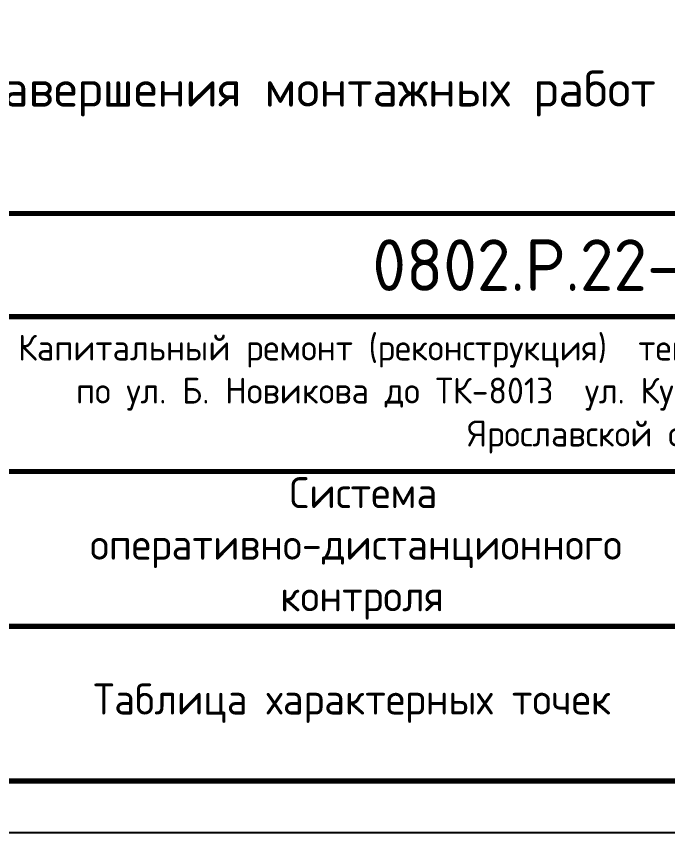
# Model space of a CAD drawing. Header units: millimetres. Extents: x 2079 to 5812, y 229 to 1012.
# Drawn here: x 4654 to 4717.1, y 228.9 to 308 of the extents above; entities that cross this region are included whole.
import ezdxf
from ezdxf.enums import TextEntityAlignment as Align

# ---------------------------------------------------------------- set-up
doc = ezdxf.new("R2010")
doc.units = ezdxf.units.MM
doc.styles.add('-ISOCPEUR-', font='isocpeur.ttf')
doc.styles.get("Standard").update_dxf_attribs({"font": 'GOST Common.ttf'})

# ---------------------------------------------------------------- blocks, each defined once
blk = doc.blocks.new('*U126')
blk.add_lwpolyline([(0, 0), (210, 0), (210, -297), (0, -297)], close=True)
at = {"const_width": 0.5}
blk.add_lwpolyline([(20, -5), (205, -5), (205, -292), (20, -292)], close=True, dxfattribs=at)
for points in [[(20, -292), (20, -237), (205, -237)], [(85, -247), (205, -247)], [(20, -262), (205, -262)], [(85, -277), (205, -277)]]:
    blk.add_lwpolyline(points, dxfattribs=at)
blk.add_text('0802.Р.22-СОДК.3', height=5).set_placement((145, -242), align=Align.MIDDLE_CENTER)
at = {"insert": (145, -254.5), "char_height": 2.5, "width": 120, "attachment_point": 5}
blk.add_mtext('Капитальный ремонт (реконструкция)  тепловых сетей от т. А возле ТК-8015 по ул. Б. Новикова до ТК-8013  ул. Куйбышева, д. 24 в ГО г. Рыбинск Ярославской области', dxfattribs=at)
blk.add_attdef('РАЗРАБОТАЛ', text='', height=2.5).set_placement((40.501, -264.224), align=Align.MIDDLE_LEFT)
at = {"flags": 8}
for tag, height, p in [('ДАТА', 2.5, (80.074, -264.402)), ('ЛИСТ', 3, (176.388, -271.915)), ('ЛИСТОВ', 3, (193.888, -271.915)), ('ФОРМАТ', 3, (170.972, -294.745))]:
    blk.add_attdef(tag, text='', height=height, dxfattribs=at).set_placement(p, align=Align.MIDDLE_CENTER)
for tag, p in [('ТЕПЛОВЫЕ_СЕТИ_001', (106.436, -270.999)), ('ИМЯ_ЧЕРТЕЖА_001', (108.086, -285.55))]:
    blk.add_attdef(tag, p, '', height=3, dxfattribs=at)
blk.add_attdef('ПРОВЕРИЛ', (40.749, -270.729), '', height=2.5)

msp = doc.modelspace()

# ---------------------------------------------------------------- block references
ref = msp.add_blockref('*U126', (4568.258, 525.851))
ref.add_attrib('ИМЯ_ЧЕРТЕЖА_001', 'Таблица характерных точек', (4661.431, 240.301), dxfattribs={"height": 3})
ref.add_attrib('ТЕПЛОВЫЕ_СЕТИ_001', 'Система', (4680.458, 260.301), dxfattribs={"height": 3})
ref.add_attrib('ТЕПЛОВЫЕ_СЕТИ_002', 'оперативно-дистанционного', (4661.108, 255.301), dxfattribs={"height": 3})
ref.add_attrib('ТЕПЛОВЫЕ_СЕТИ_003', 'контроля', (4679.558, 250.301), dxfattribs={"height": 3})

# ---------------------------------------------------------------- texts
at = {"insert": (4543.978, 302.712), "char_height": 3.5, "attachment_point": 1, "style": '-ISOCPEUR-'}
msp.add_mtext_dynamic_manual_height_columns('\\pi55.34242;* - заполняется после завершения монтажных работ', width=228.30038, gutter_width=17.5, heights=[0], dxfattribs=at)

doc.saveas('drawing.dxf')
